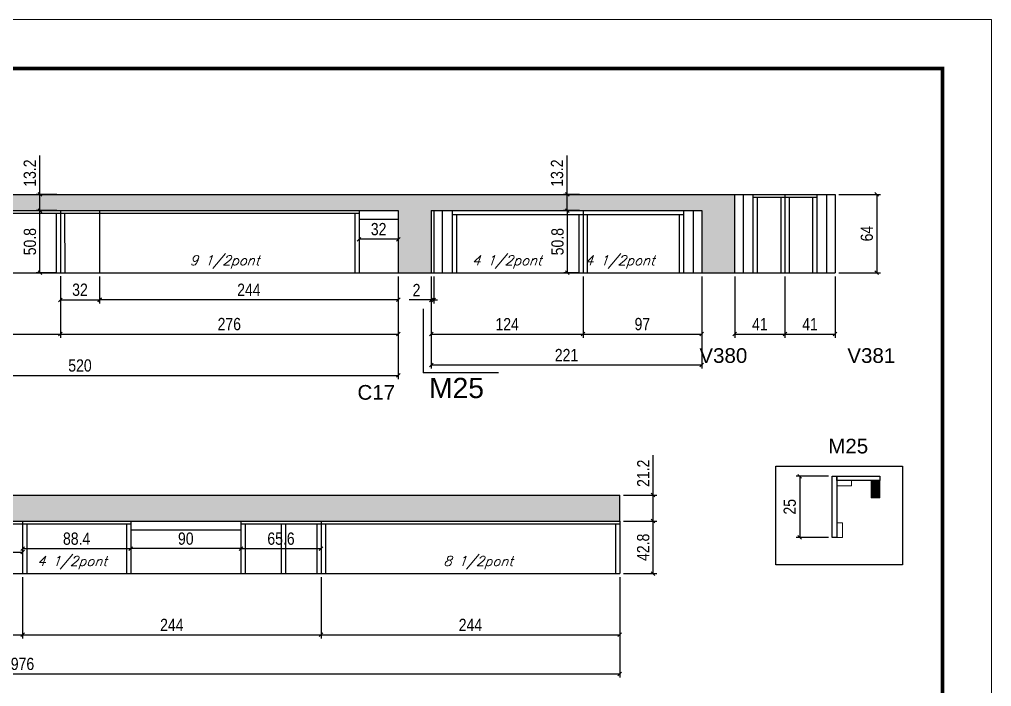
# Model space of a CAD drawing. Extents: x 137137 to 143418, y 10464 to 34486.
# Drawn here: x 142596 to 143391, y 27049 to 27594 of the extents above; entities that cross this region are included whole.
import ezdxf

# ---------------------------------------------------------------- set-up
doc = ezdxf.new("R2010")
doc.units = 0
doc.linetypes.add('DASHED', pattern=[0.75, 0.5, -0.25])
for name, color, linetype in [('5', 5, 'Continuous'), ('COTA', 241, 'Continuous'), ('NOMENCLATURA', 7, 'Continuous'), ('Painéis', 200, 'Continuous'), ('SARR_2.2x7', 40, 'Continuous'), ('SARR_3.5x7', 81, 'Continuous'), ('texto', 7, 'Continuous')]:
    doc.layers.add(name, color=color, linetype=linetype)
for name, color, linetype, lineweight in [('Folhas', 255, 'Continuous', 9), ('Madeira', 126, 'Continuous', 18), ('Sarr 2.2x7', 40, 'Continuous', 9), ('SARRAFO DE PRESSAO', 251, 'DASHED', 9)]:
    doc.layers.add(name, color=color, linetype=linetype, lineweight=lineweight)
doc.styles.add('COTA TECNICA', font='techl___.ttf', dxfattribs={"height": 10})
doc.styles.add('Romans', font='romans.shx')
doc.styles.get("Standard").update_dxf_attribs({"font": 'arial.ttf'})
doc.dimstyles.new('PAINEL', dxfattribs={"dimtxt": 10, "dimasz": 3, "dimexe": 3, "dimexo": 3, "dimgap": 3, "dimtad": 1, "dimdec": 1, "dimzin": 12, "dimdsep": 46, "dimtxsty": 'COTA TECNICA', "dimblk1": 'OBLIQUE', "dimblk2": 'OBLIQUE', "dimsah": 1, "dimcen": 0.9, "dimclrd": 4, "dimclre": 4, "dimclrt": 240, "dimadec": 1, "dimazin": 3, "dimtfac": 1, "dimtdec": 1, "dimtmove": 0, "dimatfit": 3, "dimfxl": 1, "dimtolj": 1, "dimtzin": 12, "dimarcsym": 0})

# ---------------------------------------------------------------- blocks, each defined once
blk = doc.blocks.new('9999999999')
at = {"layer": 'Folhas'}
blk.add_lwpolyline([(98138.98, 34190.21), (99623.98, 34190.21), (99623.98, 35240.21), (98138.98, 35240.21)], close=True, dxfattribs=at)
at = {"layer": 'Folhas', "color": 30, "const_width": 3}
blk.add_lwpolyline([(98213.98, 34230.21), (99583.98, 34230.21), (99583.98, 35200.21), (98213.98, 35200.21)], close=True, dxfattribs=at)
blk = doc.blocks.new('_Oblique')
at = {"color": 0, "linetype": 'ByBlock', "lineweight": -2}
blk.add_line((-0.5, -0.5), (0.5, 0.5), dxfattribs=at)
blk = doc.blocks.new('*D775')
at = {"layer": 'COTA', "color": 4, "lineweight": -2, "ltscale": 25, "transparency": 16777216}
for p, q in [((143180.97, 27384.43), (143180.97, 27334.37)), ((143221.97, 27384.43), (143221.97, 27334.37)), ((143180.97, 27337.37), (143221.97, 27337.37))]:
    blk.add_line(p, q, dxfattribs=at)
at = {"layer": 'Defpoints', "color": 0, "ltscale": 25, "transparency": 16777216}
for p in [(143180.97, 27387.43), (143221.97, 27387.43), (143221.97, 27337.37)]:
    blk.add_point(p, dxfattribs=at)
at = {"layer": 'COTA', "color": 4, "lineweight": -2, "ltscale": 25, "transparency": 16777216, "xscale": 3, "yscale": 3, "zscale": 3, "rotation": 180}
blk.add_blockref('_Oblique', (143180.97, 27337.37), dxfattribs=at)
at = {"layer": 'COTA', "color": 4, "lineweight": -2, "ltscale": 25, "transparency": 16777216, "xscale": 3, "yscale": 3, "zscale": 3}
blk.add_blockref('_Oblique', (143221.97, 27337.37), dxfattribs=at)
at = {"layer": 'COTA', "color": 240, "ltscale": 25, "transparency": 16777216, "insert": (143201.47, 27345.44), "char_height": 10, "attachment_point": 5, "style": 'COTA TECNICA'}
blk.add_mtext('\\A1;41', dxfattribs=at)
blk = doc.blocks.new('*D776')
at = {"layer": 'COTA', "color": 4, "lineweight": -2, "ltscale": 25, "transparency": 16777216}
for p, q in [((142385.93, 27384.41), (142385.93, 27334.37)), ((142629.93, 27384.45), (142629.93, 27334.37)), ((142385.93, 27337.37), (142629.93, 27337.37))]:
    blk.add_line(p, q, dxfattribs=at)
at = {"layer": 'Defpoints', "color": 0, "ltscale": 25, "transparency": 16777216}
for p in [(142385.93, 27387.41), (142629.93, 27387.45), (142629.93, 27337.37)]:
    blk.add_point(p, dxfattribs=at)
at = {"layer": 'COTA', "color": 4, "lineweight": -2, "ltscale": 25, "transparency": 16777216, "xscale": 3, "yscale": 3, "zscale": 3, "rotation": 180}
blk.add_blockref('_Oblique', (142385.93, 27337.37), dxfattribs=at)
at = {"layer": 'COTA', "color": 4, "lineweight": -2, "ltscale": 25, "transparency": 16777216, "xscale": 3, "yscale": 3, "zscale": 3}
blk.add_blockref('_Oblique', (142629.93, 27337.37), dxfattribs=at)
at = {"layer": 'COTA', "color": 240, "ltscale": 25, "transparency": 16777216, "insert": (142507.93, 27345.44), "char_height": 10, "attachment_point": 5, "style": 'COTA TECNICA'}
blk.add_mtext('\\A1;244', dxfattribs=at)
blk = doc.blocks.new('*D777')
at = {"layer": 'COTA', "color": 4, "lineweight": -2, "ltscale": 25, "transparency": 16777216}
for p, q in [((142629.93, 27384.45), (142629.93, 27334.37)), ((142905.93, 27384.43), (142905.93, 27334.37)), ((142629.93, 27337.37), (142905.93, 27337.37))]:
    blk.add_line(p, q, dxfattribs=at)
at = {"layer": 'Defpoints', "color": 0, "ltscale": 25, "transparency": 16777216}
for p in [(142629.93, 27387.45), (142905.93, 27387.43), (142905.93, 27337.37)]:
    blk.add_point(p, dxfattribs=at)
at = {"layer": 'COTA', "color": 4, "lineweight": -2, "ltscale": 25, "transparency": 16777216, "xscale": 3, "yscale": 3, "zscale": 3, "rotation": 180}
blk.add_blockref('_Oblique', (142629.93, 27337.37), dxfattribs=at)
at = {"layer": 'COTA', "color": 4, "lineweight": -2, "ltscale": 25, "transparency": 16777216, "xscale": 3, "yscale": 3, "zscale": 3}
blk.add_blockref('_Oblique', (142905.93, 27337.37), dxfattribs=at)
at = {"layer": 'COTA', "color": 240, "ltscale": 25, "transparency": 16777216, "insert": (142767.93, 27345.47), "char_height": 10, "attachment_point": 5, "style": 'COTA TECNICA'}
blk.add_mtext('\\A1;276', dxfattribs=at)
blk = doc.blocks.new('*D778')
at = {"layer": 'COTA', "color": 4, "lineweight": -2, "ltscale": 25, "transparency": 16777216}
for p, q in [((142629.93, 27384.64), (142629.93, 27362.28)), ((142661.93, 27384.45), (142661.93, 27362.28)), ((142629.93, 27365.28), (142661.93, 27365.28))]:
    blk.add_line(p, q, dxfattribs=at)
at = {"layer": 'Defpoints', "color": 0, "ltscale": 25, "transparency": 16777216}
for p in [(142629.93, 27387.64), (142661.93, 27387.45), (142661.93, 27365.28)]:
    blk.add_point(p, dxfattribs=at)
at = {"layer": 'COTA', "color": 4, "lineweight": -2, "ltscale": 25, "transparency": 16777216, "xscale": 3, "yscale": 3, "zscale": 3, "rotation": 180}
blk.add_blockref('_Oblique', (142629.93, 27365.28), dxfattribs=at)
at = {"layer": 'COTA', "color": 4, "lineweight": -2, "ltscale": 25, "transparency": 16777216, "xscale": 3, "yscale": 3, "zscale": 3}
blk.add_blockref('_Oblique', (142661.93, 27365.28), dxfattribs=at)
at = {"layer": 'COTA', "color": 240, "ltscale": 25, "transparency": 16777216, "insert": (142645.93, 27373.5), "char_height": 10, "attachment_point": 5, "style": 'COTA TECNICA'}
blk.add_mtext('\\A1;32', dxfattribs=at)
blk = doc.blocks.new('*D779')
at = {"layer": 'COTA', "color": 4, "lineweight": -2, "ltscale": 25, "transparency": 16777216}
for p, q in [((142661.93, 27384.45), (142661.93, 27362.48)), ((142905.93, 27384.43), (142905.93, 27362.48)), ((142661.93, 27365.48), (142905.93, 27365.48))]:
    blk.add_line(p, q, dxfattribs=at)
at = {"layer": 'Defpoints', "color": 0, "ltscale": 25, "transparency": 16777216}
for p in [(142661.93, 27387.45), (142905.93, 27387.43), (142905.93, 27365.48)]:
    blk.add_point(p, dxfattribs=at)
at = {"layer": 'COTA', "color": 4, "lineweight": -2, "ltscale": 25, "transparency": 16777216, "xscale": 3, "yscale": 3, "zscale": 3, "rotation": 180}
blk.add_blockref('_Oblique', (142661.93, 27365.48), dxfattribs=at)
at = {"layer": 'COTA', "color": 4, "lineweight": -2, "ltscale": 25, "transparency": 16777216, "xscale": 3, "yscale": 3, "zscale": 3}
blk.add_blockref('_Oblique', (142905.93, 27365.48), dxfattribs=at)
at = {"layer": 'COTA', "color": 240, "ltscale": 25, "transparency": 16777216, "insert": (142783.93, 27373.55), "char_height": 10, "attachment_point": 5, "style": 'COTA TECNICA'}
blk.add_mtext('\\A1;244', dxfattribs=at)
blk = doc.blocks.new('*D780')
at = {"layer": 'COTA', "color": 4, "lineweight": -2, "ltscale": 25, "transparency": 16777216}
for p, q in [((142932.97, 27384.43), (142932.97, 27334.37)), ((143056.97, 27384.45), (143056.97, 27334.37)), ((142932.97, 27337.37), (143056.97, 27337.37))]:
    blk.add_line(p, q, dxfattribs=at)
at = {"layer": 'Defpoints', "color": 0, "ltscale": 25, "transparency": 16777216}
for p in [(142932.97, 27387.43), (143056.97, 27387.45), (143056.97, 27337.37)]:
    blk.add_point(p, dxfattribs=at)
at = {"layer": 'COTA', "color": 4, "lineweight": -2, "ltscale": 25, "transparency": 16777216, "xscale": 3, "yscale": 3, "zscale": 3, "rotation": 180}
blk.add_blockref('_Oblique', (142932.97, 27337.37), dxfattribs=at)
at = {"layer": 'COTA', "color": 4, "lineweight": -2, "ltscale": 25, "transparency": 16777216, "xscale": 3, "yscale": 3, "zscale": 3}
blk.add_blockref('_Oblique', (143056.97, 27337.37), dxfattribs=at)
at = {"layer": 'COTA', "color": 240, "ltscale": 25, "transparency": 16777216, "insert": (142994.97, 27345.44), "char_height": 10, "attachment_point": 5, "style": 'COTA TECNICA'}
blk.add_mtext('\\A1;124', dxfattribs=at)
blk = doc.blocks.new('*D781')
at = {"layer": 'COTA', "color": 4, "lineweight": -2, "ltscale": 25, "transparency": 16777216}
for p, q in [((143056.97, 27384.45), (143056.97, 27334.37)), ((143153.97, 27384.43), (143153.97, 27334.37)), ((143056.97, 27337.37), (143153.97, 27337.37))]:
    blk.add_line(p, q, dxfattribs=at)
at = {"layer": 'Defpoints', "color": 0, "ltscale": 25, "transparency": 16777216}
for p in [(143056.97, 27387.45), (143153.97, 27387.43), (143153.97, 27337.37)]:
    blk.add_point(p, dxfattribs=at)
at = {"layer": 'COTA', "color": 4, "lineweight": -2, "ltscale": 25, "transparency": 16777216, "xscale": 3, "yscale": 3, "zscale": 3, "rotation": 180}
blk.add_blockref('_Oblique', (143056.97, 27337.37), dxfattribs=at)
at = {"layer": 'COTA', "color": 4, "lineweight": -2, "ltscale": 25, "transparency": 16777216, "xscale": 3, "yscale": 3, "zscale": 3}
blk.add_blockref('_Oblique', (143153.97, 27337.37), dxfattribs=at)
at = {"layer": 'COTA', "color": 240, "ltscale": 25, "transparency": 16777216, "insert": (143105.47, 27345.47), "char_height": 10, "attachment_point": 5, "style": 'COTA TECNICA'}
blk.add_mtext('\\A1;97', dxfattribs=at)
blk = doc.blocks.new('*D782')
at = {"layer": 'COTA', "color": 4, "lineweight": -2, "ltscale": 25, "transparency": 16777216}
for p, q in [((143221.97, 27384.43), (143221.97, 27334.37)), ((143262.97, 27384.43), (143262.97, 27334.37)), ((143221.97, 27337.37), (143262.97, 27337.37))]:
    blk.add_line(p, q, dxfattribs=at)
at = {"layer": 'Defpoints', "color": 0, "ltscale": 25, "transparency": 16777216}
for p in [(143221.97, 27387.43), (143262.97, 27387.43), (143262.97, 27337.37)]:
    blk.add_point(p, dxfattribs=at)
at = {"layer": 'COTA', "color": 4, "lineweight": -2, "ltscale": 25, "transparency": 16777216, "xscale": 3, "yscale": 3, "zscale": 3, "rotation": 180}
blk.add_blockref('_Oblique', (143221.97, 27337.37), dxfattribs=at)
at = {"layer": 'COTA', "color": 4, "lineweight": -2, "ltscale": 25, "transparency": 16777216, "xscale": 3, "yscale": 3, "zscale": 3}
blk.add_blockref('_Oblique', (143262.97, 27337.37), dxfattribs=at)
at = {"layer": 'COTA', "color": 240, "ltscale": 25, "transparency": 16777216, "insert": (143242.47, 27345.44), "char_height": 10, "attachment_point": 5, "style": 'COTA TECNICA'}
blk.add_mtext('\\A1;41', dxfattribs=at)
blk = doc.blocks.new('*D785')
at = {"layer": 'COTA', "color": 4, "lineweight": -2, "ltscale": 25, "transparency": 16777216}
for p, q in [((142354.96, 27138.79), (142354.96, 27088.72)), ((142598.96, 27138.79), (142598.96, 27088.72)), ((142354.96, 27091.72), (142598.96, 27091.72))]:
    blk.add_line(p, q, dxfattribs=at)
at = {"layer": 'Defpoints', "color": 0, "ltscale": 25, "transparency": 16777216}
for p in [(142354.96, 27141.79), (142598.96, 27141.79), (142598.96, 27091.72)]:
    blk.add_point(p, dxfattribs=at)
at = {"layer": 'COTA', "color": 4, "lineweight": -2, "ltscale": 25, "transparency": 16777216, "xscale": 3, "yscale": 3, "zscale": 3, "rotation": 180}
blk.add_blockref('_Oblique', (142354.96, 27091.72), dxfattribs=at)
at = {"layer": 'COTA', "color": 4, "lineweight": -2, "ltscale": 25, "transparency": 16777216, "xscale": 3, "yscale": 3, "zscale": 3}
blk.add_blockref('_Oblique', (142598.96, 27091.72), dxfattribs=at)
at = {"layer": 'COTA', "color": 240, "ltscale": 25, "transparency": 16777216, "insert": (142476.96, 27099.8), "char_height": 10, "attachment_point": 5, "style": 'COTA TECNICA'}
blk.add_mtext('\\A1;244', dxfattribs=at)
blk = doc.blocks.new('*D786')
at = {"layer": 'COTA', "color": 4, "lineweight": -2, "ltscale": 25, "transparency": 16777216}
for p, q in [((142598.96, 27138.79), (142598.96, 27088.72)), ((142842.96, 27138.79), (142842.96, 27088.72)), ((142598.96, 27091.72), (142842.96, 27091.72))]:
    blk.add_line(p, q, dxfattribs=at)
at = {"layer": 'Defpoints', "color": 0, "ltscale": 25, "transparency": 16777216}
for p in [(142598.96, 27141.79), (142842.96, 27141.79), (142842.96, 27091.72)]:
    blk.add_point(p, dxfattribs=at)
at = {"layer": 'COTA', "color": 4, "lineweight": -2, "ltscale": 25, "transparency": 16777216, "xscale": 3, "yscale": 3, "zscale": 3, "rotation": 180}
blk.add_blockref('_Oblique', (142598.96, 27091.72), dxfattribs=at)
at = {"layer": 'COTA', "color": 4, "lineweight": -2, "ltscale": 25, "transparency": 16777216, "xscale": 3, "yscale": 3, "zscale": 3}
blk.add_blockref('_Oblique', (142842.96, 27091.72), dxfattribs=at)
at = {"layer": 'COTA', "color": 240, "ltscale": 25, "transparency": 16777216, "insert": (142720.96, 27099.8), "char_height": 10, "attachment_point": 5, "style": 'COTA TECNICA'}
blk.add_mtext('\\A1;244', dxfattribs=at)
blk = doc.blocks.new('*D787')
at = {"layer": 'COTA', "color": 4, "lineweight": -2, "ltscale": 25, "transparency": 16777216}
for p, q in [((142842.96, 27138.79), (142842.96, 27088.72)), ((143086.96, 27138.79), (143086.96, 27088.72)), ((142842.96, 27091.72), (143086.96, 27091.72))]:
    blk.add_line(p, q, dxfattribs=at)
at = {"layer": 'Defpoints', "color": 0, "ltscale": 25, "transparency": 16777216}
for p in [(142842.96, 27141.79), (143086.96, 27141.79), (143086.96, 27091.72)]:
    blk.add_point(p, dxfattribs=at)
at = {"layer": 'COTA', "color": 4, "lineweight": -2, "ltscale": 25, "transparency": 16777216, "xscale": 3, "yscale": 3, "zscale": 3, "rotation": 180}
blk.add_blockref('_Oblique', (142842.96, 27091.72), dxfattribs=at)
at = {"layer": 'COTA', "color": 4, "lineweight": -2, "ltscale": 25, "transparency": 16777216, "xscale": 3, "yscale": 3, "zscale": 3}
blk.add_blockref('_Oblique', (143086.96, 27091.72), dxfattribs=at)
at = {"layer": 'COTA', "color": 240, "ltscale": 25, "transparency": 16777216, "insert": (142964.96, 27099.8), "char_height": 10, "attachment_point": 5, "style": 'COTA TECNICA'}
blk.add_mtext('\\A1;244', dxfattribs=at)
blk = doc.blocks.new('*D789')
at = {"layer": 'COTA', "color": 4, "lineweight": -2, "ltscale": 25, "transparency": 16777216}
for p, q in [((142687.39, 27174.59), (142687.39, 27159.12)), ((142777.39, 27174.59), (142777.39, 27159.12)), ((142777.39, 27162.12), (142687.39, 27162.12))]:
    blk.add_line(p, q, dxfattribs=at)
at = {"layer": 'Defpoints', "color": 0, "ltscale": 25, "transparency": 16777216}
for p in [(142687.39, 27177.59), (142777.39, 27177.59), (142687.39, 27162.12)]:
    blk.add_point(p, dxfattribs=at)
at = {"layer": 'COTA', "color": 4, "lineweight": -2, "ltscale": 25, "transparency": 16777216, "xscale": 3, "yscale": 3, "zscale": 3, "rotation": 180}
blk.add_blockref('_Oblique', (142687.39, 27162.12), dxfattribs=at)
at = {"layer": 'COTA', "color": 4, "lineweight": -2, "ltscale": 25, "transparency": 16777216, "xscale": 3, "yscale": 3, "zscale": 3}
blk.add_blockref('_Oblique', (142777.39, 27162.12), dxfattribs=at)
at = {"layer": 'COTA', "color": 240, "ltscale": 25, "transparency": 16777216, "insert": (142732.39, 27170.25), "char_height": 10, "attachment_point": 5, "style": 'COTA TECNICA'}
blk.add_mtext('\\A1;90', dxfattribs=at)
blk = doc.blocks.new('*D790')
at = {"layer": 'COTA', "color": 4, "lineweight": -2, "ltscale": 25, "transparency": 16777216}
for p, q in [((142598.96, 27181.59), (142598.96, 27159.12)), ((142687.39, 27181.59), (142687.39, 27159.12)), ((142598.96, 27162.12), (142687.39, 27162.12))]:
    blk.add_line(p, q, dxfattribs=at)
at = {"layer": 'Defpoints', "color": 0, "ltscale": 25, "transparency": 16777216}
for p in [(142598.96, 27184.59), (142687.39, 27184.59), (142687.39, 27162.12)]:
    blk.add_point(p, dxfattribs=at)
at = {"layer": 'COTA', "color": 4, "lineweight": -2, "ltscale": 25, "transparency": 16777216, "xscale": 3, "yscale": 3, "zscale": 3, "rotation": 180}
blk.add_blockref('_Oblique', (142598.96, 27162.12), dxfattribs=at)
at = {"layer": 'COTA', "color": 4, "lineweight": -2, "ltscale": 25, "transparency": 16777216, "xscale": 3, "yscale": 3, "zscale": 3}
blk.add_blockref('_Oblique', (142687.39, 27162.12), dxfattribs=at)
at = {"layer": 'COTA', "color": 240, "ltscale": 25, "transparency": 16777216, "insert": (142643.17, 27170.21), "char_height": 10, "attachment_point": 5, "style": 'COTA TECNICA'}
blk.add_mtext('\\A1;88.4', dxfattribs=at)
blk = doc.blocks.new('*D791')
at = {"layer": 'COTA', "color": 4, "lineweight": -2, "ltscale": 25, "transparency": 16777216}
for p, q in [((142777.39, 27181.59), (142777.39, 27159.12)), ((142842.96, 27181.59), (142842.96, 27159.12)), ((142777.39, 27162.12), (142842.96, 27162.12))]:
    blk.add_line(p, q, dxfattribs=at)
at = {"layer": 'Defpoints', "color": 0, "ltscale": 25, "transparency": 16777216}
for p in [(142777.39, 27184.59), (142842.96, 27184.59), (142842.96, 27162.12)]:
    blk.add_point(p, dxfattribs=at)
at = {"layer": 'COTA', "color": 4, "lineweight": -2, "ltscale": 25, "transparency": 16777216, "xscale": 3, "yscale": 3, "zscale": 3, "rotation": 180}
blk.add_blockref('_Oblique', (142777.39, 27162.12), dxfattribs=at)
at = {"layer": 'COTA', "color": 4, "lineweight": -2, "ltscale": 25, "transparency": 16777216, "xscale": 3, "yscale": 3, "zscale": 3}
blk.add_blockref('_Oblique', (142842.96, 27162.12), dxfattribs=at)
at = {"layer": 'COTA', "color": 240, "ltscale": 25, "transparency": 16777216, "insert": (142810.17, 27170.23), "char_height": 10, "attachment_point": 5, "style": 'COTA TECNICA'}
blk.add_mtext('\\A1;65.6', dxfattribs=at)
blk = doc.blocks.new('*D793')
at = {"layer": 'COTA', "color": 4, "lineweight": -2, "ltscale": 25, "transparency": 16777216}
for p, q in [((142492.39, 27181.59), (142492.39, 27156.32)), ((142598.96, 27181.59), (142598.96, 27156.32)), ((142492.39, 27159.32), (142598.96, 27159.32))]:
    blk.add_line(p, q, dxfattribs=at)
at = {"layer": 'Defpoints', "color": 0, "ltscale": 25, "transparency": 16777216}
for p in [(142492.39, 27184.59), (142598.96, 27184.59), (142598.96, 27159.32)]:
    blk.add_point(p, dxfattribs=at)
at = {"layer": 'COTA', "color": 4, "lineweight": -2, "ltscale": 25, "transparency": 16777216, "xscale": 3, "yscale": 3, "zscale": 3, "rotation": 180}
blk.add_blockref('_Oblique', (142492.39, 27159.32), dxfattribs=at)
at = {"layer": 'COTA', "color": 4, "lineweight": -2, "ltscale": 25, "transparency": 16777216, "xscale": 3, "yscale": 3, "zscale": 3}
blk.add_blockref('_Oblique', (142598.96, 27159.32), dxfattribs=at)
at = {"layer": 'COTA', "color": 240, "ltscale": 25, "transparency": 16777216, "insert": (142545.67, 27167.42), "char_height": 10, "attachment_point": 5, "style": 'COTA TECNICA'}
blk.add_mtext('\\A1;106.6', dxfattribs=at)
blk = doc.blocks.new('*D765')
at = {"layer": 'COTA', "color": 4, "lineweight": -2, "ltscale": 25, "transparency": 16777216}
for p, q in [((143265.97, 27451.43), (143300.03, 27451.43)), ((143297.03, 27451.43), (143297.03, 27387.43)), ((143265.97, 27387.43), (143300.03, 27387.43))]:
    blk.add_line(p, q, dxfattribs=at)
at = {"layer": 'Defpoints', "color": 0, "ltscale": 25, "transparency": 16777216}
for p in [(143262.97, 27451.43), (143262.97, 27387.43), (143297.03, 27387.43)]:
    blk.add_point(p, dxfattribs=at)
at = {"layer": 'COTA', "color": 4, "lineweight": -2, "ltscale": 25, "transparency": 16777216, "xscale": 3, "yscale": 3, "zscale": 3}
for p, rotation in [((143297.03, 27451.43), 90), ((143297.03, 27387.43), 270)]:
    blk.add_blockref('_Oblique', p, dxfattribs=dict(at, rotation=rotation))
at = {"layer": 'COTA', "color": 240, "ltscale": 25, "transparency": 16777216, "insert": (143288.92, 27419.43), "char_height": 10, "attachment_point": 5, "rotation": 90, "style": 'COTA TECNICA'}
blk.add_mtext('\\A1;64', dxfattribs=at)
blk = doc.blocks.new('*D766')
at = {"layer": 'COTA', "color": 4, "lineweight": -2, "ltscale": 25, "transparency": 16777216}
for p, q in [((143053.97, 27438.23), (143041.28, 27438.23)), ((143044.28, 27387.43), (143044.28, 27438.23)), ((143053.97, 27387.43), (143041.28, 27387.43))]:
    blk.add_line(p, q, dxfattribs=at)
at = {"layer": 'Defpoints', "color": 0, "ltscale": 25, "transparency": 16777216}
for p in [(143044.28, 27438.23), (143056.97, 27438.23), (143056.97, 27387.43)]:
    blk.add_point(p, dxfattribs=at)
at = {"layer": 'COTA', "color": 4, "lineweight": -2, "ltscale": 25, "transparency": 16777216, "xscale": 3, "yscale": 3, "zscale": 3}
for p, rotation in [((143044.28, 27438.23), 90), ((143044.28, 27387.43), 270)]:
    blk.add_blockref('_Oblique', p, dxfattribs=dict(at, rotation=rotation))
at = {"layer": 'COTA', "color": 240, "ltscale": 25, "transparency": 16777216, "insert": (143036.14, 27412.83), "char_height": 10, "attachment_point": 5, "rotation": 90, "style": 'COTA TECNICA'}
blk.add_mtext('\\A1;50.8', dxfattribs=at)
blk = doc.blocks.new('*D762')
at = {"layer": 'COTA', "color": 4, "lineweight": -2, "ltscale": 25, "transparency": 16777216}
for p, q in [((143044.02, 27451.43), (143044.02, 27483.17)), ((143053.97, 27451.43), (143041.02, 27451.43)), ((143044.02, 27438.23), (143044.02, 27451.43)), ((143053.97, 27438.23), (143041.02, 27438.23))]:
    blk.add_line(p, q, dxfattribs=at)
at = {"layer": 'Defpoints', "color": 0, "ltscale": 25, "transparency": 16777216}
for p in [(143044.02, 27451.43), (143056.97, 27451.43), (143056.97, 27438.23)]:
    blk.add_point(p, dxfattribs=at)
at = {"layer": 'COTA', "color": 4, "lineweight": -2, "ltscale": 25, "transparency": 16777216, "xscale": 3, "yscale": 3, "zscale": 3}
for p, rotation in [((143044.02, 27451.43), 90), ((143044.02, 27438.23), 270)]:
    blk.add_blockref('_Oblique', p, dxfattribs=dict(at, rotation=rotation))
at = {"layer": 'COTA', "color": 240, "ltscale": 25, "transparency": 16777216, "insert": (143035.8, 27468.8), "char_height": 10, "attachment_point": 5, "rotation": 90, "style": 'COTA TECNICA'}
blk.add_mtext('\\A1;13.2', dxfattribs=at)
blk = doc.blocks.new('*D767')
at = {"layer": 'COTA', "color": 4, "lineweight": -2, "ltscale": 25, "transparency": 16777216}
for p, q in [((142626.88, 27438.25), (142610.19, 27438.25)), ((142613.19, 27387.45), (142613.19, 27438.25)), ((142626.93, 27387.45), (142610.19, 27387.45))]:
    blk.add_line(p, q, dxfattribs=at)
at = {"layer": 'Defpoints', "color": 0, "ltscale": 25, "transparency": 16777216}
for p in [(142613.19, 27438.25), (142629.88, 27438.25), (142629.93, 27387.45)]:
    blk.add_point(p, dxfattribs=at)
at = {"layer": 'COTA', "color": 4, "lineweight": -2, "ltscale": 25, "transparency": 16777216, "xscale": 3, "yscale": 3, "zscale": 3}
for p, rotation in [((142613.19, 27438.25), 90), ((142613.19, 27387.45), 270)]:
    blk.add_blockref('_Oblique', p, dxfattribs=dict(at, rotation=rotation))
at = {"layer": 'COTA', "color": 240, "ltscale": 25, "transparency": 16777216, "insert": (142605.06, 27412.85), "char_height": 10, "attachment_point": 5, "rotation": 90, "style": 'COTA TECNICA'}
blk.add_mtext('\\A1;50.8', dxfattribs=at)
blk = doc.blocks.new('*D768')
at = {"layer": 'COTA', "color": 4, "lineweight": -2, "ltscale": 25, "transparency": 16777216}
for p, q in [((142613.19, 27451.45), (142613.19, 27483.18)), ((142626.88, 27451.45), (142610.19, 27451.45)), ((142613.19, 27438.25), (142613.19, 27451.45)), ((142626.88, 27438.25), (142610.19, 27438.25))]:
    blk.add_line(p, q, dxfattribs=at)
at = {"layer": 'Defpoints', "color": 0, "ltscale": 25, "transparency": 16777216}
for p in [(142613.19, 27451.45), (142629.88, 27451.45), (142629.88, 27438.25)]:
    blk.add_point(p, dxfattribs=at)
at = {"layer": 'COTA', "color": 4, "lineweight": -2, "ltscale": 25, "transparency": 16777216, "xscale": 3, "yscale": 3, "zscale": 3}
for p, rotation in [((142613.19, 27451.45), 90), ((142613.19, 27438.25), 270)]:
    blk.add_blockref('_Oblique', p, dxfattribs=dict(at, rotation=rotation))
at = {"layer": 'COTA', "color": 240, "ltscale": 25, "transparency": 16777216, "insert": (142604.97, 27468.81), "char_height": 10, "attachment_point": 5, "rotation": 90, "style": 'COTA TECNICA'}
blk.add_mtext('\\A1;13.2', dxfattribs=at)
blk = doc.blocks.new('*D769')
at = {"layer": 'COTA', "color": 4, "lineweight": -2, "ltscale": 25, "transparency": 16777216}
for p, q in [((143089.96, 27184.59), (143117.25, 27184.59)), ((143114.25, 27141.79), (143114.25, 27184.59)), ((143089.96, 27141.79), (143117.25, 27141.79))]:
    blk.add_line(p, q, dxfattribs=at)
at = {"layer": 'Defpoints', "color": 0, "ltscale": 25, "transparency": 16777216}
for p in [(143086.96, 27184.59), (143114.25, 27184.59), (143086.96, 27141.79)]:
    blk.add_point(p, dxfattribs=at)
at = {"layer": 'COTA', "color": 4, "lineweight": -2, "ltscale": 25, "transparency": 16777216, "xscale": 3, "yscale": 3, "zscale": 3}
for p, rotation in [((143114.25, 27184.59), 90), ((143114.25, 27141.79), 270)]:
    blk.add_blockref('_Oblique', p, dxfattribs=dict(at, rotation=rotation))
at = {"layer": 'COTA', "color": 240, "ltscale": 25, "transparency": 16777216, "insert": (143106.16, 27163.19), "char_height": 10, "attachment_point": 5, "rotation": 90, "style": 'COTA TECNICA'}
blk.add_mtext('\\A1;42.8', dxfattribs=at)
blk = doc.blocks.new('*D770')
at = {"layer": 'COTA', "color": 4, "lineweight": -2, "ltscale": 25, "transparency": 16777216}
for p, q in [((143114.25, 27205.79), (143114.25, 27238.52)), ((143089.96, 27205.79), (143117.25, 27205.79)), ((143114.25, 27184.59), (143114.25, 27205.79)), ((143089.96, 27184.59), (143117.25, 27184.59))]:
    blk.add_line(p, q, dxfattribs=at)
at = {"layer": 'Defpoints', "color": 0, "ltscale": 25, "transparency": 16777216}
for p in [(143086.96, 27205.79), (143114.25, 27205.79), (143086.96, 27184.59)]:
    blk.add_point(p, dxfattribs=at)
at = {"layer": 'COTA', "color": 4, "lineweight": -2, "ltscale": 25, "transparency": 16777216, "xscale": 3, "yscale": 3, "zscale": 3}
for p, rotation in [((143114.25, 27205.79), 90), ((143114.25, 27184.59), 270)]:
    blk.add_blockref('_Oblique', p, dxfattribs=dict(at, rotation=rotation))
at = {"layer": 'COTA', "color": 240, "ltscale": 25, "transparency": 16777216, "insert": (143106.19, 27223.65), "char_height": 10, "attachment_point": 5, "rotation": 90, "style": 'COTA TECNICA'}
blk.add_mtext('\\A1;21.2', dxfattribs=at)
blk = doc.blocks.new('*D773')
at = {"layer": 'COTA', "color": 4, "lineweight": -2, "ltscale": 25, "transparency": 16777216}
for p, q in [((142932.98, 27384.43), (142932.98, 27362.29)), ((142934.98, 27384.43), (142934.98, 27362.29)), ((142932.98, 27365.29), (142914.87, 27365.29)), ((142934.98, 27365.29), (142932.98, 27365.29)), ((142934.98, 27365.29), (142937.98, 27365.29))]:
    blk.add_line(p, q, dxfattribs=at)
at = {"layer": 'Defpoints', "color": 0, "ltscale": 25, "transparency": 16777216}
for p in [(142932.98, 27387.43), (142934.98, 27387.43), (142932.98, 27365.29)]:
    blk.add_point(p, dxfattribs=at)
at = {"layer": 'COTA', "color": 4, "lineweight": -2, "ltscale": 25, "transparency": 16777216, "xscale": 3, "yscale": 3, "zscale": 3}
blk.add_blockref('_Oblique', (142932.98, 27365.29), dxfattribs=at)
at = {"layer": 'COTA', "color": 4, "lineweight": -2, "ltscale": 25, "transparency": 16777216, "xscale": 3, "yscale": 3, "zscale": 3, "rotation": 180}
blk.add_blockref('_Oblique', (142934.98, 27365.29), dxfattribs=at)
at = {"layer": 'COTA', "color": 240, "ltscale": 25, "transparency": 16777216, "insert": (142920.92, 27373.29), "char_height": 10, "attachment_point": 5, "style": 'COTA TECNICA'}
blk.add_mtext('\\A1;2', dxfattribs=at)
blk = doc.blocks.new('*D774')
at = {"layer": 'Defpoints', "color": 0, "linetype": 'ByBlock', "transparency": 16777216}
for p in [(143260.47, 27221.28), (143234.03, 27171.28), (143260.47, 27171.28)]:
    blk.add_point(p, dxfattribs=at)
at = {"layer": 'Sarr 2.2x7', "color": 4, "linetype": 'ByBlock', "lineweight": -2, "transparency": 16777216}
for p, q in [((143257.47, 27221.28), (143231.03, 27221.28)), ((143234.03, 27221.28), (143234.03, 27171.28)), ((143257.47, 27171.28), (143231.03, 27171.28))]:
    blk.add_line(p, q, dxfattribs=at)
at = {"layer": 'Sarr 2.2x7', "color": 4, "linetype": 'ByBlock', "lineweight": -2, "transparency": 16777216, "xscale": 3, "yscale": 3, "zscale": 3}
for p, rotation in [((143234.03, 27221.28), 90), ((143234.03, 27171.28), 270)]:
    blk.add_blockref('_Oblique', p, dxfattribs=dict(at, rotation=rotation))
at = {"layer": 'Sarr 2.2x7', "color": 240, "linetype": 'ByBlock', "transparency": 16777216, "insert": (143225.92, 27196.28), "char_height": 10, "attachment_point": 5, "rotation": 90, "style": 'COTA TECNICA'}
blk.add_mtext('\\A1;25', dxfattribs=at)
blk = doc.blocks.new('*D1767')
at = {"layer": 'COTA', "color": 4, "lineweight": -2, "ltscale": 25, "transparency": 16777216}
for p, q in [((142385.93, 27384.41), (142385.93, 27300.54)), ((142905.93, 27384.43), (142905.93, 27300.54)), ((142385.93, 27303.54), (142905.93, 27303.54))]:
    blk.add_line(p, q, dxfattribs=at)
at = {"layer": 'Defpoints', "color": 0, "ltscale": 25, "transparency": 16777216}
for p in [(142385.93, 27387.41), (142905.93, 27387.43), (142905.93, 27303.54)]:
    blk.add_point(p, dxfattribs=at)
at = {"layer": 'COTA', "color": 4, "lineweight": -2, "ltscale": 25, "transparency": 16777216, "xscale": 3, "yscale": 3, "zscale": 3, "rotation": 180}
blk.add_blockref('_Oblique', (142385.93, 27303.54), dxfattribs=at)
at = {"layer": 'COTA', "color": 4, "lineweight": -2, "ltscale": 25, "transparency": 16777216, "xscale": 3, "yscale": 3, "zscale": 3}
blk.add_blockref('_Oblique', (142905.93, 27303.54), dxfattribs=at)
at = {"layer": 'COTA', "color": 240, "ltscale": 25, "transparency": 16777216, "insert": (142645.93, 27311.65), "char_height": 10, "attachment_point": 5, "style": 'COTA TECNICA'}
blk.add_mtext('\\A1;520', dxfattribs=at)
blk = doc.blocks.new('*D1768')
at = {"layer": 'COTA', "color": 4, "lineweight": -2, "ltscale": 25, "transparency": 16777216}
for p, q in [((142110.96, 27138.79), (142110.96, 27056.8)), ((143086.96, 27138.79), (143086.96, 27056.8)), ((142110.96, 27059.8), (143086.96, 27059.8))]:
    blk.add_line(p, q, dxfattribs=at)
at = {"layer": 'Defpoints', "color": 0, "ltscale": 25, "transparency": 16777216}
for p in [(142110.96, 27141.79), (143086.96, 27141.79), (143086.96, 27059.8)]:
    blk.add_point(p, dxfattribs=at)
at = {"layer": 'COTA', "color": 4, "lineweight": -2, "ltscale": 25, "transparency": 16777216, "xscale": 3, "yscale": 3, "zscale": 3, "rotation": 180}
blk.add_blockref('_Oblique', (142110.96, 27059.8), dxfattribs=at)
at = {"layer": 'COTA', "color": 4, "lineweight": -2, "ltscale": 25, "transparency": 16777216, "xscale": 3, "yscale": 3, "zscale": 3}
blk.add_blockref('_Oblique', (143086.96, 27059.8), dxfattribs=at)
at = {"layer": 'COTA', "color": 240, "ltscale": 25, "transparency": 16777216, "insert": (142598.96, 27067.93), "char_height": 10, "attachment_point": 5, "style": 'COTA TECNICA'}
blk.add_mtext('\\A1;976', dxfattribs=at)
blk = doc.blocks.new('*D1777')
at = {"layer": 'COTA', "color": 4, "lineweight": -2, "ltscale": 25, "transparency": 16777216}
for p, q in [((142873.96, 27428.25), (142873.96, 27411.8)), ((142905.96, 27428.23), (142905.96, 27411.8)), ((142905.96, 27414.8), (142873.96, 27414.8))]:
    blk.add_line(p, q, dxfattribs=at)
at = {"layer": 'Defpoints', "color": 0, "ltscale": 25, "transparency": 16777216}
for p in [(142873.96, 27431.25), (142905.96, 27431.23), (142873.96, 27414.8)]:
    blk.add_point(p, dxfattribs=at)
at = {"layer": 'COTA', "color": 4, "lineweight": -2, "ltscale": 25, "transparency": 16777216, "xscale": 3, "yscale": 3, "zscale": 3, "rotation": 180}
blk.add_blockref('_Oblique', (142873.96, 27414.8), dxfattribs=at)
at = {"layer": 'COTA', "color": 4, "lineweight": -2, "ltscale": 25, "transparency": 16777216, "xscale": 3, "yscale": 3, "zscale": 3}
blk.add_blockref('_Oblique', (142905.96, 27414.8), dxfattribs=at)
at = {"layer": 'COTA', "color": 240, "ltscale": 25, "transparency": 16777216, "insert": (142889.96, 27423.02), "char_height": 10, "attachment_point": 5, "style": 'COTA TECNICA'}
blk.add_mtext('\\A1;32', dxfattribs=at)
blk = doc.blocks.new('*D1778')
at = {"layer": 'COTA', "color": 4, "lineweight": -2, "ltscale": 25, "transparency": 16777216}
for p, q in [((142932.98, 27384.43), (142932.98, 27309.14)), ((143153.97, 27384.43), (143153.97, 27309.14)), ((142932.98, 27312.14), (143153.97, 27312.14))]:
    blk.add_line(p, q, dxfattribs=at)
at = {"layer": 'Defpoints', "color": 0, "ltscale": 25, "transparency": 16777216}
for p in [(142932.98, 27387.43), (143153.97, 27387.43), (143153.97, 27312.14)]:
    blk.add_point(p, dxfattribs=at)
at = {"layer": 'COTA', "color": 4, "lineweight": -2, "ltscale": 25, "transparency": 16777216, "xscale": 3, "yscale": 3, "zscale": 3, "rotation": 180}
blk.add_blockref('_Oblique', (142932.98, 27312.14), dxfattribs=at)
at = {"layer": 'COTA', "color": 4, "lineweight": -2, "ltscale": 25, "transparency": 16777216, "xscale": 3, "yscale": 3, "zscale": 3}
blk.add_blockref('_Oblique', (143153.97, 27312.14), dxfattribs=at)
at = {"layer": 'COTA', "color": 240, "ltscale": 25, "transparency": 16777216, "insert": (143043.47, 27320.2), "char_height": 10, "attachment_point": 5, "style": 'COTA TECNICA'}
blk.add_mtext('\\A1;221', dxfattribs=at)

msp = doc.modelspace()

# ---------------------------------------------------------------- hatches: boundary and pattern name
at = {"layer": 'COTA', "ltscale": 25}
h = msp.add_hatch(dxfattribs=at)
h.set_pattern_fill('AR-CONC', color=256, scale=0.03)
h.set_pattern_definition([(50, (1585.1, 0), (5.46554007, -0.47817257), [0.5715, -6.2865]), (355, (1585.1, 0), (-1.05730264, 5.73170536), [0.4572, -5.02921753]), (100.4514447, (1585.5555, -0.04), (4.40823741, 5.25353256), [0.48570026, -5.34270734]), (46.1842, (1585.1, 1.524), (8.13237123, -1.26126984), [0.85725, -9.42975]), (96.6355576, (1585.778, 1.419), (7.122124, 7.42278374), [0.7285507, -8.01406824]), (351.184151, (1585.1, 1.524), (7.122124, 7.42278374), [0.685799, -7.54379196]), (21, (1585.862, 1.143), (4.54843174, -3.06795595), [0.5715, -6.2865]), (326, (1585.862, 1.143), (1.85406085, 5.52563898), [0.4572, -5.0292]), (71.451445, (1586.241, 0.8873), (6.40249258, 2.45768307), [0.48570026, -5.34269813]), (37.5, (1585.1, 0), (0.092658098, 2.536651166), [0, -4.96824, 0, -5.1054, 0, -5.04825]), (7.5, (1585.1, 0), (2.004589875, 3.005417245), [0, -2.91084, 0, -4.85394, 0, -1.92405]), (327.5, (1583.4007, 0), (4.067717855, -0.17186232), [0, -1.905, 0, -5.9436, 0, -7.8867]), (317.5, (1582.6387, 0), (4.44387544, 0.76279473), [0, -2.4765, 0, -3.94716, 0, -5.6007])])
h.paths.add_polyline_path([(142905.93, 27387.43), (142932.98, 27387.43), (142932.97, 27438.23), (143153.97, 27438.23), (143153.97, 27387.43), (143180.97, 27387.43), (143180.97, 27451.43), (143153.97, 27451.43), (142932.97, 27451.43), (142905.97, 27451.43), (142873.97, 27451.45), (142417.87, 27451.45), (142385.87, 27451.41), (142385.88, 27438.21), (142417.88, 27438.25), (142873.96, 27438.25), (142873.96, 27438.25), (142905.96, 27438.23)])
h = msp.add_hatch(dxfattribs=at)
h.set_pattern_fill('AR-CONC', color=256, scale=0.03)
h.set_pattern_definition([(50, (1585, -21.9683), (5.46554007, -0.47817257), [0.5715, -6.2865]), (355, (1585, -21.968), (-1.05730264, 5.73170536), [0.4572, -5.02921753]), (100.4514447, (1585.4555, -22.008), (4.40823741, 5.25353256), [0.48570026, -5.34270734]), (46.1842, (1585, -20.444), (8.13237123, -1.26126984), [0.85725, -9.42975]), (96.6355576, (1585.678, -20.549), (7.122124, 7.42278374), [0.7285507, -8.01406824]), (351.184151, (1585, -20.444), (7.122124, 7.42278374), [0.685799, -7.54379196]), (21, (1585.762, -20.8253), (4.54843174, -3.06795595), [0.5715, -6.2865]), (326, (1585.762, -20.825), (1.85406085, 5.52563898), [0.4572, -5.0292]), (71.451445, (1586.141, -21.081), (6.40249258, 2.45768307), [0.48570026, -5.34269813]), (37.5, (1585, -21.9683), (0.092658098, 2.536651166), [0, -4.96824, 0, -5.1054, 0, -5.04825]), (7.5, (1585, -21.9683), (2.004589875, 3.005417245), [0, -2.91084, 0, -4.85394, 0, -1.92405]), (327.5, (1583.3007, -21.9683), (4.067717855, -0.17186232), [0, -1.905, 0, -5.9436, 0, -7.8867]), (317.5, (1582.5387, -21.9683), (4.44387544, 0.76279473), [0, -2.4765, 0, -3.94716, 0, -5.6007])])
h.paths.add_polyline_path([(142402.39, 27205.79), (142110.96, 27205.79), (142110.96, 27184.59), (142402.39, 27184.59), (142492.39, 27184.59), (142687.39, 27184.59), (142777.39, 27184.59), (143086.96, 27184.59), (143086.96, 27205.79), (142777.39, 27205.79), (142687.39, 27205.79), (142492.39, 27205.79)])
at = {"layer": 'Madeira'}
h = msp.add_hatch(dxfattribs=at)
h.set_pattern_fill('ANSI31', color=256, scale=0.2, angle=270, style=0)
h.set_pattern_definition([(315, (159865.4481, 13869.54475), (0.449012806, 0.449012806), [])])
h.paths.add_polyline_path([(143299.43, 27217.68), (143292.43, 27217.68), (143292.43, 27203.68), (143299.43, 27203.68)])

# ---------------------------------------------------------------- linework, layer by layer
at = {"linetype": 'ByBlock'}
msp.add_lwpolyline([(143214.52, 27229.43), (143317.96, 27229.43), (143317.96, 27148.89), (143214.52, 27148.89)], close=True, dxfattribs=at)
at = {"layer": 'COTA', "ltscale": 25}
for p, q in [((142417.87, 27451.45), (142873.97, 27451.45)), ((142873.97, 27451.45), (142905.97, 27451.43)), ((142905.97, 27451.43), (142932.97, 27451.43)), ((142932.97, 27451.43), (143153.97, 27451.43)), ((143153.97, 27451.43), (143180.97, 27451.43)), ((142492.39, 27205.79), (142687.39, 27205.79)), ((142687.39, 27205.79), (142777.39, 27205.79)), ((142777.39, 27205.79), (143086.96, 27205.79)), ((143086.96, 27184.59), (143086.96, 27205.79))]:
    msp.add_line(p, q, dxfattribs=at)
at = {"layer": 'Madeira'}
msp.add_lwpolyline([(143299.43, 27217.68), (143292.43, 27217.68), (143292.43, 27203.68), (143299.43, 27203.68)], close=True, dxfattribs=at)
at = {"layer": 'NOMENCLATURA', "linetype": 'Continuous'}
for p in [(142926.31, 27357.98), (142987.81, 27305.58)]:
    msp.add_line(p, (142926.31, 27305.58), dxfattribs=at)
at = {"layer": 'Painéis'}
for p, q in [((143180.97, 27451.43), (143262.97, 27451.43)), ((142417.87, 27438.25), (142873.97, 27438.25)), ((142629.88, 27438.25), (142629.93, 27387.45)), ((142661.88, 27438.25), (142661.93, 27387.45)), ((142873.96, 27438.25), (142905.96, 27438.23)), ((142932.97, 27438.23), (143153.97, 27438.23)), ((142417.87, 27387.45), (142873.97, 27387.45)), ((142873.93, 27387.45), (142905.93, 27387.43)), ((142905.93, 27387.43), (142932.97, 27387.43)), ((142932.97, 27387.43), (143153.97, 27387.43)), ((143153.97, 27387.43), (143180.97, 27387.43)), ((143180.97, 27387.43), (143262.97, 27387.43)), ((142492.39, 27184.59), (142687.39, 27184.59)), ((142687.39, 27184.59), (142777.39, 27184.59)), ((142777.39, 27184.59), (143086.96, 27184.59)), ((142492.39, 27141.79), (142687.39, 27141.79)), ((142687.39, 27141.79), (142777.39, 27141.79)), ((142777.39, 27141.79), (143086.96, 27141.79))]:
    msp.add_line(p, q, dxfattribs=at)
at = {"layer": 'Painéis', "ltscale": 25}
for p, q in [((143180.97, 27387.43), (143180.97, 27451.43)), ((143221.97, 27451.43), (143221.97, 27387.43)), ((143262.97, 27451.43), (143262.97, 27387.43)), ((142905.96, 27438.23), (142905.93, 27387.43)), ((142932.97, 27438.23), (142932.98, 27387.43)), ((142934.97, 27438.23), (142934.98, 27387.43)), ((143056.97, 27438.23), (143056.97, 27387.43)), ((143056.97, 27438.23), (143056.97, 27387.43)), ((143153.97, 27438.23), (143153.97, 27387.43)), ((142598.96, 27184.59), (142598.96, 27141.79)), ((142842.96, 27184.59), (142842.96, 27141.79)), ((143086.96, 27184.59), (143086.96, 27141.79))]:
    msp.add_line(p, q, dxfattribs=at)
at = {"layer": 'Painéis'}
msp.add_lwpolyline([(143264.47, 27171.28), (143260.47, 27171.28), (143260.47, 27221.28), (143264.47, 27221.28)], close=True, dxfattribs=at)
at = {"layer": 'Painéis', "linetype": 'ByBlock'}
msp.add_lwpolyline([(143264.47, 27221.28), (143299.41, 27221.28), (143299.41, 27217.68), (143264.47, 27217.68), (143264.47, 27221.28)], dxfattribs=at)
at = {"layer": 'Sarr 2.2x7', "linetype": 'ByBlock'}
for points in [[(143264.47, 27217.68), (143276.47, 27217.68), (143276.47, 27213.28), (143264.47, 27213.28), (143264.47, 27217.68)], [(143264.47, 27171.28), (143264.47, 27183.28), (143268.87, 27183.28), (143268.87, 27171.28), (143264.47, 27171.28)]]:
    msp.add_lwpolyline(points, dxfattribs=at)
at = {"layer": 'SARR_2.2x7', "linetype": 'Continuous'}
for p, q in [((143187.97, 27387.43), (143187.97, 27451.43)), ((143195.97, 27449.23), (143221.97, 27449.23)), ((143221.97, 27449.23), (143247.97, 27449.23)), ((143255.97, 27451.43), (143255.97, 27387.43)), ((142941.97, 27438.23), (142941.98, 27387.43)), ((143146.97, 27438.23), (143146.97, 27387.43)), ((142417.87, 27436.05), (142629.88, 27436.05)), ((142629.88, 27436.05), (142873.97, 27436.05)), ((142873.96, 27431.25), (142905.96, 27431.23)), ((142932.97, 27434.93), (142932.97, 27434.93)), ((142949.97, 27434.93), (143056.97, 27434.93)), ((143056.97, 27434.93), (143138.97, 27434.93)), ((142492.39, 27182.39), (142598.96, 27182.39)), ((142598.96, 27182.39), (142687.39, 27182.39)), ((142777.39, 27182.39), (142842.96, 27182.39)), ((142842.96, 27182.39), (143086.96, 27182.39)), ((142687.39, 27177.59), (142777.39, 27177.59))]:
    msp.add_line(p, q, dxfattribs=at)
at = {"layer": 'SARR_3.5x7'}
for p, q in [((143195.97, 27387.43), (143195.97, 27451.43)), ((143199.47, 27387.43), (143199.47, 27449.23)), ((143218.47, 27449.23), (143218.47, 27387.43)), ((143225.47, 27449.23), (143225.47, 27387.43)), ((143244.47, 27449.23), (143244.47, 27387.43)), ((143247.97, 27451.43), (143247.97, 27387.43)), ((142870.46, 27438.25), (142870.46, 27438.25)), ((142873.96, 27438.25), (142873.93, 27387.45)), ((142949.97, 27438.23), (142949.98, 27387.43)), ((142953.47, 27438.24), (142953.47, 27438.23)), ((143138.97, 27438.23), (143138.97, 27387.43)), ((142626.38, 27436.05), (142626.43, 27387.45)), ((142633.38, 27436.05), (142633.43, 27387.45)), ((142870.46, 27436.05), (142870.43, 27387.45)), ((142953.47, 27434.93), (142953.48, 27387.44)), ((143053.47, 27434.93), (143053.47, 27387.43)), ((143060.47, 27434.93), (143060.47, 27387.43)), ((143135.47, 27434.93), (143135.47, 27387.43)), ((142602.46, 27182.39), (142602.46, 27141.79)), ((142683.89, 27182.39), (142683.89, 27141.79)), ((142687.39, 27184.59), (142687.39, 27141.79)), ((142777.39, 27184.59), (142777.39, 27141.79)), ((142780.89, 27182.39), (142780.89, 27141.79)), ((142810.26, 27182.39), (142810.26, 27141.79)), ((142813.76, 27182.39), (142813.76, 27141.79)), ((142839.46, 27182.39), (142839.46, 27141.79)), ((142846.46, 27182.39), (142846.46, 27141.79)), ((143083.46, 27182.39), (143083.46, 27141.79))]:
    msp.add_line(p, q, dxfattribs=at)

# ---------------------------------------------------------------- block references
at = {"layer": 'SARRAFO DE PRESSAO', "color": 6, "linetype": 'ByBlock'}
msp.add_blockref('9999999999', (43766.81, -7645.88), dxfattribs=at)

# ---------------------------------------------------------------- texts
at = {"layer": '5', "linetype": 'Continuous'}
for s, p in [('V380', (143152.05, 27313.83)), ('V381', (143272.95, 27313.83)), ('C17', (142872.67, 27283.75))]:
    msp.add_text(s, height=12, rotation=359.99996, dxfattribs=at).set_placement(p)
at = {"layer": '5', "color": 7, "linetype": 'Continuous'}
msp.add_text('M25', height=12, rotation=359.99996, dxfattribs=at).set_placement((143257.36, 27239.88))
at = {"layer": 'NOMENCLATURA', "linetype": 'Continuous'}
msp.add_text('M25', height=16.5, dxfattribs=at).set_placement((142931.2, 27285.09))
at = {"layer": 'texto', "color": 2, "char_height": 8, "attachment_point": 5, "style": 'Romans'}
for s, insert in [('{\\Q19;\\C256;9 1/2pont}', (142764.1, 27396.31)), ('{\\Q19;\\C256;4 1/2pont}', (142994.78, 27396.31)), ('{\\Q19;\\C256;4 1/2pont}', (143087.08, 27396.31)), ('{\\Q19;\\C256;4 1/2pont}', (142639.47, 27150.67)), ('{\\Q19;\\C256;8 1/2pont}', (142971.3, 27150.67))]:
    msp.add_mtext(s, dxfattribs=dict(at, insert=insert))

# ---------------------------------------------------------------- dimensions: what is measured, and where the dimension line sits
at = {"layer": 'COTA', "ltscale": 25}
for base, p1, p2, picture, middle in [((142613.19, 27451.45), (142629.88, 27438.25), (142629.88, 27451.45), '*D768', (142604.97, 27468.81)), ((143044.02, 27451.43), (143056.97, 27438.23), (143056.97, 27451.43), '*D762', (143035.8, 27468.8)), ((143297.03, 27387.43), (143262.97, 27451.43), (143262.97, 27387.43), '*D765', (143288.92, 27419.43)), ((142613.19, 27438.25), (142629.93, 27387.45), (142629.88, 27438.25), '*D767', (142605.06, 27412.85)), ((143044.28, 27438.23), (143056.97, 27387.43), (143056.97, 27438.23), '*D766', (143036.14, 27412.83)), ((143114.25, 27205.79), (143086.96, 27184.59), (143086.96, 27205.79), '*D770', (143106.19, 27223.65)), ((143114.25, 27184.59), (143086.96, 27141.79), (143086.96, 27184.59), '*D769', (143106.16, 27163.19))]:
    dim = msp.add_linear_dim(base=base, p1=p1, p2=p2, angle=90, dimstyle='PAINEL', dxfattribs=at)
    dim.commit()
    dim.dimension.update_dxf_attribs({"geometry": picture, "text_midpoint": middle})
for base, p1, p2, picture, middle in [((142873.96, 27414.8), (142905.96, 27431.23), (142873.96, 27431.25), '*D1777', (142889.96, 27423.02)), ((142629.93, 27337.37), (142385.93, 27387.41), (142629.93, 27387.45), '*D776', (142507.93, 27345.44)), ((142905.93, 27303.54), (142385.93, 27387.41), (142905.93, 27387.43), '*D1767', (142645.93, 27311.65)), ((142661.93, 27365.28), (142629.93, 27387.64), (142661.93, 27387.45), '*D778', (142645.93, 27373.5)), ((142932.98, 27365.29), (142934.98, 27387.43), (142932.98, 27387.43), '*D773', (142920.92, 27373.29)), ((143153.97, 27312.14), (142932.98, 27387.43), (143153.97, 27387.43), '*D1778', (143043.47, 27320.2)), ((143221.97, 27337.37), (143180.97, 27387.43), (143221.97, 27387.43), '*D775', (143201.47, 27345.44)), ((143262.97, 27337.37), (143221.97, 27387.43), (143262.97, 27387.43), '*D782', (143242.47, 27345.44)), ((142598.96, 27159.32), (142492.39, 27184.59), (142598.96, 27184.59), '*D793', (142545.67, 27167.42)), ((142687.39, 27162.12), (142598.96, 27184.59), (142687.39, 27184.59), '*D790', (142643.17, 27170.21)), ((142842.96, 27162.12), (142777.39, 27184.59), (142842.96, 27184.59), '*D791', (142810.17, 27170.23)), ((142687.39, 27162.12), (142777.39, 27177.59), (142687.39, 27177.59), '*D789', (142732.39, 27170.25)), ((143086.96, 27059.8), (142110.96, 27141.79), (143086.96, 27141.79), '*D1768', (142598.96, 27067.93))]:
    dim = msp.add_linear_dim(base=base, p1=p1, p2=p2, dimstyle='PAINEL', dxfattribs=at)
    dim.commit()
    dim.dimension.update_dxf_attribs({"geometry": picture, "text_midpoint": middle})
for base, p1, p2, picture, middle in [((142905.93, 27337.37), (142629.93, 27387.45), (142905.93, 27387.43), '*D777', (142767.93, 27345.47)), ((142905.93, 27365.48), (142661.93, 27387.45), (142905.93, 27387.43), '*D779', (142783.93, 27373.55)), ((143056.97, 27337.37), (142932.97, 27387.43), (143056.97, 27387.45), '*D780', (142994.97, 27345.44)), ((143153.97, 27337.37), (143056.97, 27387.45), (143153.97, 27387.43), '*D781', (143105.47, 27345.47)), ((142598.96, 27091.72), (142354.96, 27141.79), (142598.96, 27141.79), '*D785', (142476.96, 27099.8)), ((142842.96, 27091.72), (142598.96, 27141.79), (142842.96, 27141.79), '*D786', (142720.96, 27099.8)), ((143086.96, 27091.72), (142842.96, 27141.79), (143086.96, 27141.79), '*D787', (142964.96, 27099.8))]:
    dim = msp.add_linear_dim(base=base, p1=p1, p2=p2, dimstyle='PAINEL', override={"dimtmove": 1}, dxfattribs=at)
    dim.commit()
    dim.dimension.update_dxf_attribs({"geometry": picture, "text_midpoint": middle})
at = {"layer": 'Sarr 2.2x7', "linetype": 'ByBlock'}
dim = msp.add_linear_dim(base=(143234.03, 27171.28), p1=(143260.47, 27221.28), p2=(143260.47, 27171.28), angle=90, dimstyle='PAINEL', override={"dimlfac": 0.5}, dxfattribs=at)
dim.commit()
dim.dimension.update_dxf_attribs({"geometry": '*D774', "text_midpoint": (143225.92, 27196.28)})

doc.saveas('drawing.dxf')
